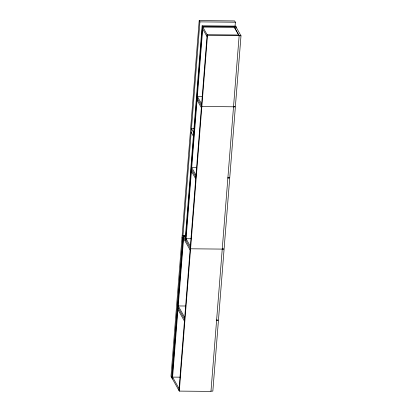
<?xml version="1.0" encoding="UTF-8"?>
<svg xmlns="http://www.w3.org/2000/svg" width="412" height="412" viewBox="0 0 412 412"><rect width="100%" height="100%" fill="white"/><g stroke="black" fill="none" stroke-linecap="round" stroke-linejoin="round"><path stroke-width="0.62" d="M235.067 26.059L235.37 22.212L234.649 20.935L199.197 20.6L171.001 376.362L179.308 391.101L210.959 391.4L239.156 35.638L234.14 26.739M171.722 377.644L199.918 21.882L199.197 20.6M172.087 378.283L183.361 235.978L185.894 236.004M172.448 378.927L183.721 236.622L185.621 236.637M185.209 239.254L202.122 25.796L235.679 26.116L236.04 26.754L235.937 28.037M185.57 239.897L202.488 26.44L236.04 26.754M185.93 240.536L202.848 27.079L234.5 27.377M178.947 390.463L207.138 34.701L238.795 34.999M179.308 391.101L207.499 35.339L202.122 25.796M240.999 35.787L239.099 35.772L234.165 27.012L236.061 27.027L240.999 35.787L235.391 106.533L233.491 106.517M199.918 21.882L235.37 22.212M207.499 35.339L239.156 35.638M202.416 96.449L197.353 96.403L201.648 104.025M233.516 106.79L201.865 106.492L196.848 97.593M233.46 106.924L235.36 106.94L229.752 177.685L227.857 177.67M193.99 128.637L191.462 128.611L193.666 132.525M196.776 167.602L191.714 167.555L196.009 175.177M227.821 178.077L229.721 178.092L224.113 248.838L222.217 248.822M185.534 235.365L183 235.34L190.586 248.797L222.238 249.095M191.142 238.754L186.075 238.708L190.37 246.33M222.181 249.229L224.082 249.245L218.478 319.99L216.578 319.975M185.827 306.013L178.231 305.946L184.731 317.482M216.542 320.382L218.442 320.397L212.839 391.142L210.939 391.127M180.188 377.165L172.592 377.098L179.091 388.634M202.704 28.912L206.994 36.529M197.065 100.065L201.355 107.681M191.168 132.267L193.377 136.187M191.57 169.383L195.865 177.006M191.425 171.217L195.715 178.834M183.577 238.45L190.081 249.986M181.991 237.719L182.712 238.996M178.087 307.774L184.586 319.31M177.938 309.603L184.442 321.139"/></g></svg>
